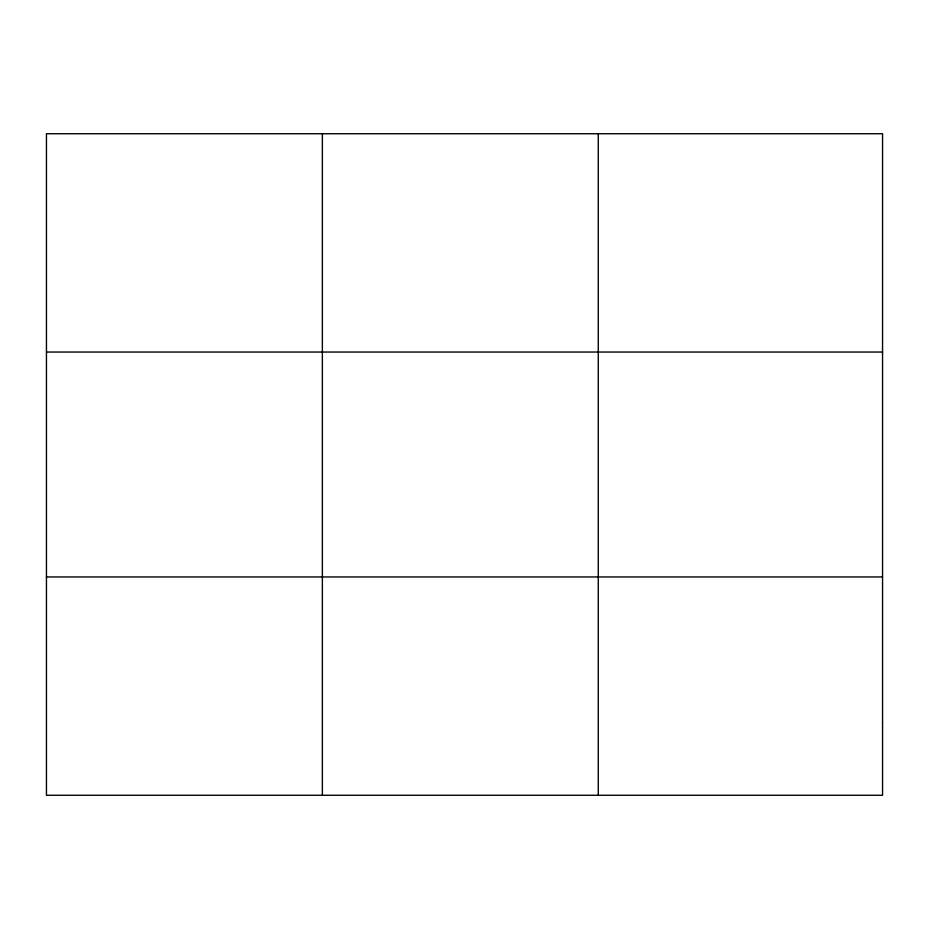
<?xml version="1.0" encoding="UTF-8"?>
<svg xmlns="http://www.w3.org/2000/svg" width="929" height="929" viewBox="0 0 929 929"><rect width="100%" height="100%" fill="white"/><g stroke="black" fill="none" stroke-linecap="round" stroke-linejoin="round"><path stroke-width="1.39" d="M322.363 795.27L322.363 133.73M598.276 795.27L598.276 133.73M46.45 352.045L882.55 352.045M46.45 576.955L882.55 576.955M882.55 722.495L882.55 795.27L46.45 795.27L46.45 133.73L882.55 133.73L882.55 722.495"/></g></svg>
